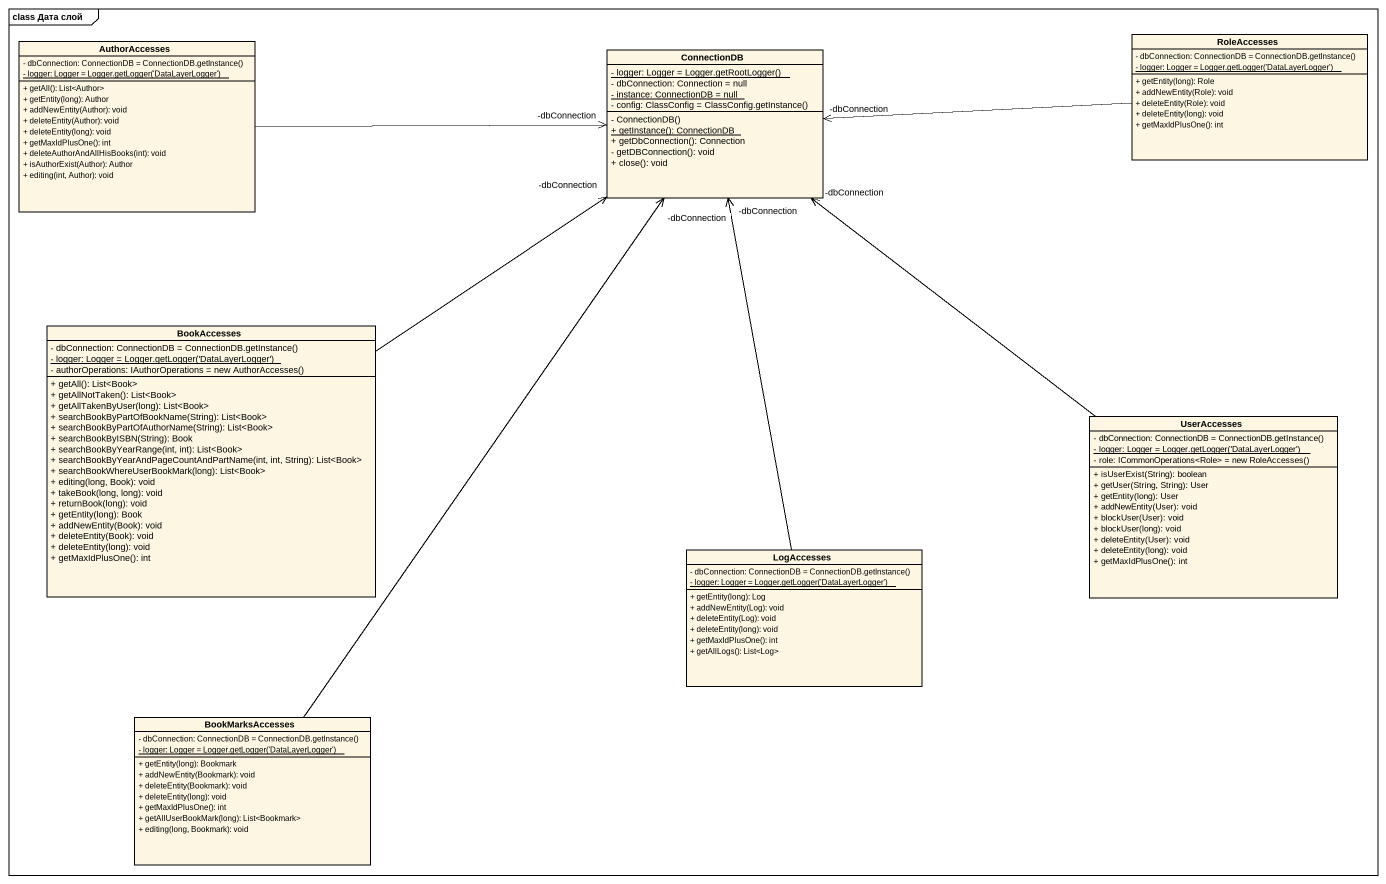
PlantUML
@startuml
mainframe class Дата слой
hide circle
hide empty members
skinparam classAttributeIconSize 0
class AuthorAccesses {
  {field} - dbConnection: ConnectionDB = ConnectionDB.getInstance()
  {static} {field} - logger: Logger = Logger.getLogger('DataLayerLogger')
  + getAll(): List<Author>
  + getEntity(long): Author
  + addNewEntity(Author): void
  + deleteEntity(Author): void
  + deleteEntity(long): void
  + getMaxIdPlusOne(): int
  + deleteAuthorAndAllHisBooks(int): void
  + isAuthorExist(Author): Author
  + editing(int, Author): void
}
class RoleAccesses {
  {field} - dbConnection: ConnectionDB = ConnectionDB.getInstance()
  {static} {field} - logger: Logger = Logger.getLogger('DataLayerLogger')
  + getEntity(long): Role
  + addNewEntity(Role): void
  + deleteEntity(Role): void
  + deleteEntity(long): void
  + getMaxIdPlusOne(): int
}
class ConnectionDB {
  {static} {field} - logger: Logger = Logger.getRootLogger()
  - dbConnection: Connection = null
  {static} - instance: ConnectionDB = null
  {field} - config: ClassConfig = ClassConfig.getInstance()
  - ConnectionDB()
  {static} + getInstance(): ConnectionDB
  + getDbConnection(): Connection
  - getDBConnection(): void
  + close(): void
}
class BookAccesses {
  {field} - dbConnection: ConnectionDB = ConnectionDB.getInstance()
  {static} {field} - logger: Logger = Logger.getLogger('DataLayerLogger')
  {field} - authorOperations: IAuthorOperations = new AuthorAccesses()
  + getAll(): List<Book>
  + getAllNotTaken(): List<Book>
  + getAllTakenByUser(long): List<Book>
  + searchBookByPartOfBookName(String): List<Book>
  + searchBookByPartOfAuthorName(String): List<Book>
  + searchBookByISBN(String): Book
  + searchBookByYearRange(int, int): List<Book>
  + searchBookByYearAndPageCountAndPartName(int, int, String): List<Book>
  + searchBookWhereUserBookMark(long): List<Book>
  + editing(long, Book): void
  + takeBook(long, long): void
  + returnBook(long): void
  + getEntity(long): Book
  + addNewEntity(Book): void
  + deleteEntity(Book): void
  + deleteEntity(long): void
  + getMaxIdPlusOne(): int
}
class UserAccesses {
  {field} - dbConnection: ConnectionDB = ConnectionDB.getInstance()
  {static} {field} - logger: Logger = Logger.getLogger('DataLayerLogger')
  {field} - role: ICommonOperations<Role> = new RoleAccesses()
  + isUserExist(String): boolean
  + getUser(String, String): User
  + getEntity(long): User
  + addNewEntity(User): void
  + blockUser(User): void
  + blockUser(long): void
  + deleteEntity(User): void
  + deleteEntity(long): void
  + getMaxIdPlusOne(): int
}
class LogAccesses {
  {field} - dbConnection: ConnectionDB = ConnectionDB.getInstance()
  {static} {field} - logger: Logger = Logger.getLogger('DataLayerLogger')
  + getEntity(long): Log
  + addNewEntity(Log): void
  + deleteEntity(Log): void
  + deleteEntity(long): void
  + getMaxIdPlusOne(): int
  + getAllLogs(): List<Log>
}
class BookMarksAccesses {
  {field} - dbConnection: ConnectionDB = ConnectionDB.getInstance()
  {static} {field} - logger: Logger = Logger.getLogger('DataLayerLogger')
  + getEntity(long): Bookmark
  + addNewEntity(Bookmark): void
  + deleteEntity(Bookmark): void
  + deleteEntity(long): void
  + getMaxIdPlusOne(): int
  + getAllUserBookMark(long): List<Bookmark>
  + editing(long, Bookmark): void
}
AuthorAccesses -right-> "-dbConnection" ConnectionDB
RoleAccesses -left-> "-dbConnection" ConnectionDB
BookAccesses -up-> "-dbConnection" ConnectionDB
UserAccesses -up-> "-dbConnection" ConnectionDB
LogAccesses -up-> "-dbConnection" ConnectionDB
BookMarksAccesses -up-> "-dbConnection" ConnectionDB
@enduml
